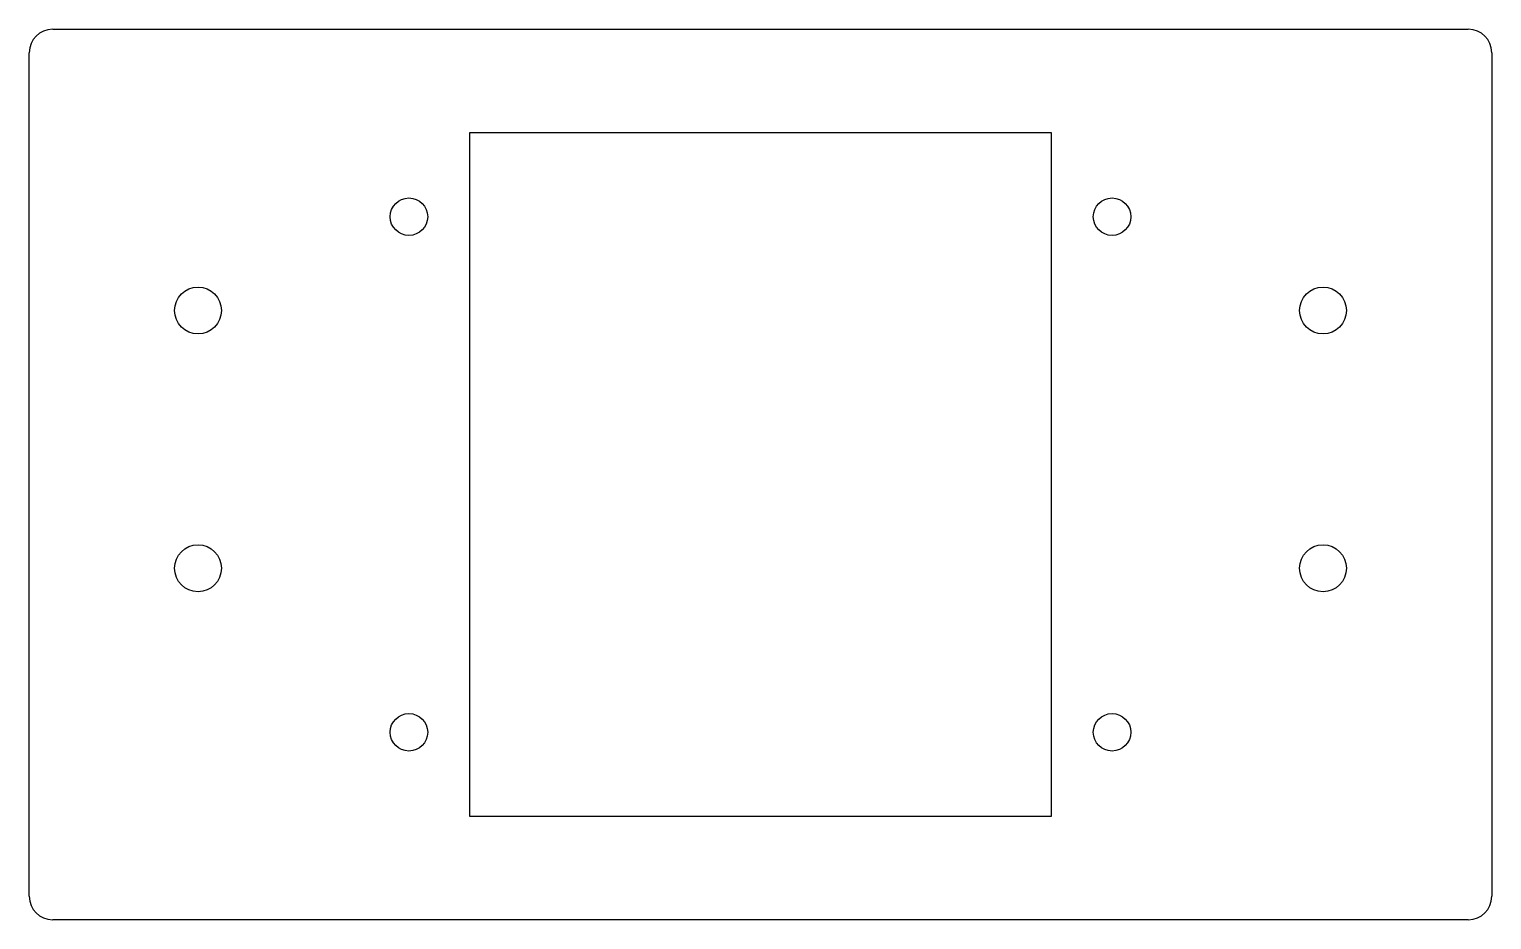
# Model space of a CAD drawing. Extents: x -78 to 78, y 0 to 95.
import ezdxf

# ---------------------------------------------------------------- set-up
doc = ezdxf.new("R2010")
doc.units = 0
doc.layers.add('Extrude', color=7, linetype='CONTINUOUS')

msp = doc.modelspace()

# ---------------------------------------------------------------- linework, layer by layer
at = {"layer": 'Extrude'}
for p, q in [((-75.5, 95), (-75.5, 95, 10)), ((-75.5, 95), (75.5, 95)), ((-75.5, 95, 10), (75.5, 95, 10)), ((-75.5, 95), (-75.5, 95, 10)), ((-75.5, 95), (75.5, 95)), ((-75.5, 95, 10), (75.5, 95, 10)), ((75.5, 95), (75.5, 95, 10)), ((75.5, 95), (75.5, 95, 10)), ((-78, 92.5), (-78, 92.5, 10)), ((-78, 2.5), (-78, 92.5)), ((-78, 2.5, 10), (-78, 92.5, 10)), ((-78, 92.5), (-78, 92.5, 10)), ((-78, 2.5), (-78, 92.5)), ((-78, 2.5, 10), (-78, 92.5, 10)), ((78, 92.5), (78, 92.5, 10)), ((78, 92.5), (78, 92.5, 10)), ((78, 92.5), (78, 2.5)), ((78, 92.5, 10), (78, 2.5, 10)), ((78, 92.5), (78, 2.5)), ((78, 92.5, 10), (78, 2.5, 10)), ((-31, 84), (-31, 84, 10)), ((-31, 84), (31, 84)), ((-31, 84, 10), (31, 84, 10)), ((-31, 84), (-31, 84, 10)), ((-31, 11), (-31, 84)), ((-31, 11, 10), (-31, 84, 10)), ((-31, 84), (31, 84)), ((-31, 11), (-31, 84)), ((-31, 84, 10), (31, 84, 10)), ((-31, 11, 10), (-31, 84, 10)), ((31, 84), (31, 84, 10)), ((31, 84), (31, 84, 10)), ((31, 84), (31, 11)), ((31, 84, 10), (31, 11, 10)), ((31, 84), (31, 11)), ((31, 84, 10), (31, 11, 10)), ((-35.5, 75), (-35.5, 75, 10)), ((-35.5, 75), (-35.5, 75, 10)), ((39.5, 75), (39.5, 75, 10)), ((39.5, 75), (39.5, 75, 10)), ((-57.5, 65), (-57.5, 65, 10)), ((-57.5, 65), (-57.5, 65, 10)), ((62.5, 65), (62.5, 65, 10)), ((62.5, 65), (62.5, 65, 10)), ((-57.5, 37.5), (-57.5, 37.5, 10)), ((-57.5, 37.5), (-57.5, 37.5, 10)), ((62.5, 37.5), (62.5, 37.5, 10)), ((62.5, 37.5), (62.5, 37.5, 10)), ((-35.5, 20), (-35.5, 20, 10)), ((-35.5, 20), (-35.5, 20, 10)), ((39.5, 20), (39.5, 20, 10)), ((39.5, 20), (39.5, 20, 10)), ((-31, 11), (-31, 11, 10)), ((31, 11), (-31, 11)), ((31, 11, 10), (-31, 11, 10)), ((-31, 11), (-31, 11, 10)), ((31, 11), (-31, 11)), ((31, 11, 10), (-31, 11, 10)), ((31, 11), (31, 11, 10)), ((31, 11), (31, 11, 10)), ((-78, 2.5), (-78, 2.5, 10)), ((-78, 2.5), (-78, 2.5, 10)), ((78, 2.5), (78, 2.5, 10)), ((78, 2.5), (78, 2.5, 10)), ((-75.5, 0), (-75.5, 0, 10)), ((75.5, 0), (-75.5, 0)), ((75.5, 0, 10), (-75.5, 0, 10)), ((-75.5, 0), (-75.5, 0, 10)), ((75.5, 0), (-75.5, 0)), ((75.5, 0, 10), (-75.5, 0, 10)), ((75.5, 0), (75.5, 0, 10)), ((75.5, 0), (75.5, 0, 10))]:
    msp.add_line(p, q, dxfattribs=at)
for centre, radius in [((-37.5, 75), 2), ((-37.5, 75), 2), ((-37.5, 75), 2), ((-37.5, 75), 2), ((37.5, 75), 2), ((37.5, 75), 2), ((37.5, 75), 2), ((37.5, 75), 2), ((-60, 65), 2.5), ((-60, 65), 2.5), ((-60, 65), 2.5), ((-60, 65), 2.5), ((60, 65), 2.5), ((60, 65), 2.5), ((60, 65), 2.5), ((60, 65), 2.5), ((-60, 37.5), 2.5), ((-60, 37.5), 2.5), ((-60, 37.5), 2.5), ((-60, 37.5), 2.5), ((60, 37.5), 2.5), ((60, 37.5), 2.5), ((60, 37.5), 2.5), ((60, 37.5), 2.5), ((-37.5, 20), 2), ((-37.5, 20), 2), ((-37.5, 20), 2), ((-37.5, 20), 2), ((37.5, 20), 2), ((37.5, 20), 2), ((37.5, 20), 2), ((37.5, 20), 2)]:
    msp.add_circle(centre, radius, dxfattribs=at)
for centre, start, end in [((-75.5, 92.5), 90, 180), ((-75.5, 92.5, 10), 90, 180), ((-75.5, 92.5), 90, 180), ((-75.5, 92.5, 10), 90, 180), ((75.5, 92.5), 0, 90), ((75.5, 92.5, 10), 0, 90), ((75.5, 92.5), 0, 90), ((75.5, 92.5, 10), 0, 90), ((-75.5, 2.5), -180, -90), ((-75.5, 2.5, 10), -180, -90), ((-75.5, 2.5), -180, -90), ((-75.5, 2.5, 10), -180, -90), ((75.5, 2.5), -90, 0), ((75.5, 2.5, 10), -90, 0), ((75.5, 2.5), -90, 0), ((75.5, 2.5, 10), -90, 0)]:
    msp.add_arc(centre, 2.5, start, end, dxfattribs=at)

doc.saveas('drawing.dxf')
